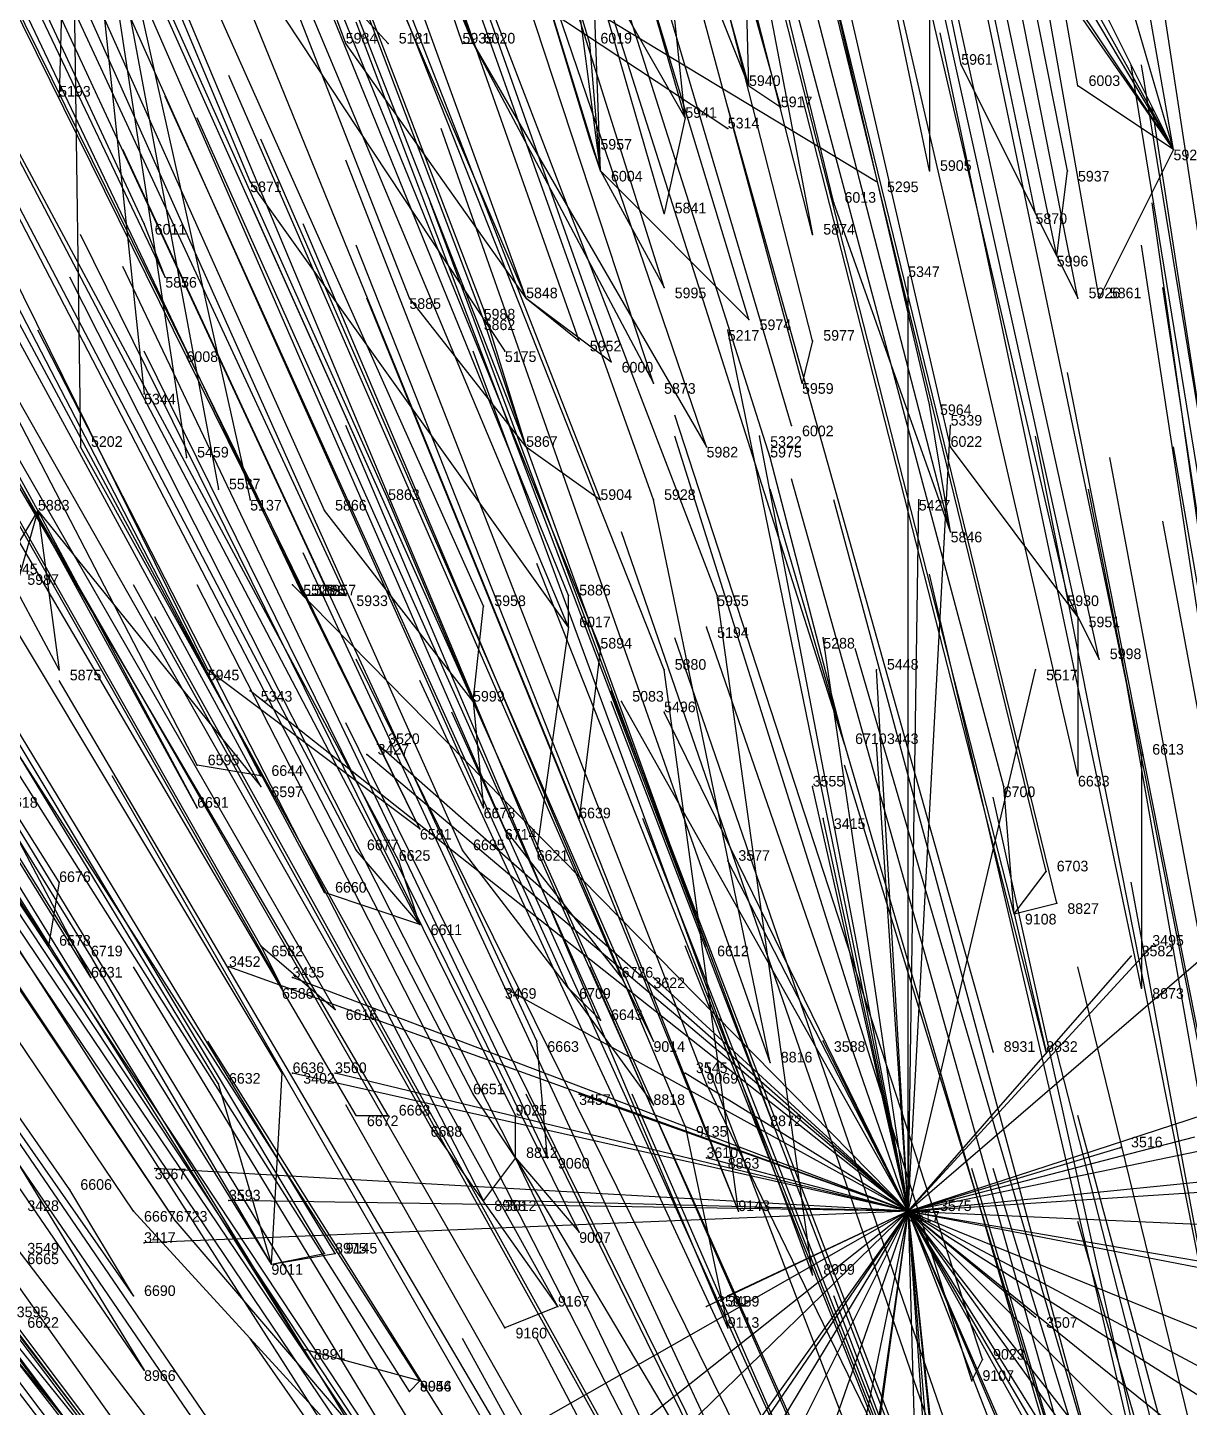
# Model space of a CAD drawing. Extents: x -0.5 to 0.59, y -0.5 to 0.59.
# Drawn here: x -0.155 to -0.0455, y 0.1925 to 0.3225 of the extents above; entities that cross this region are included whole.
import ezdxf

# ---------------------------------------------------------------- set-up
doc = ezdxf.new("R2010")
doc.units = 0
for name, color, linetype in [('Facilities', 3, 'CONTINUOUS'), ('Facilities_lines', 3, 'CONTINUOUS'), ('Normals', 1, 'CONTINUOUS'), ('Source_points', 5, 'CONTINUOUS'), ('Text', 3, 'CONTINUOUS')]:
    doc.layers.add(name, color=color, linetype=linetype)

msp = doc.modelspace()

# ---------------------------------------------------------------- linework, layer by layer
at = {"layer": 'Facilities', "color": 3}
for p in [(-0.113, 0.321, -0.851), (-0.087, 0.317, -0.823), (-0.093, 0.314, -0.82), (-0.047, 0.311, -0.786), (-0.101, 0.309, -0.812), (-0.058, 0.301, -0.767), (-0.142, 0.299, -0.828), (-0.108, 0.297, -0.791), (-0.081, 0.293, -0.76), (-0.083, 0.285, -0.741), (-0.108, 0.283, -0.759), (-0.154, 0.277, -0.793), (-0.068, 0.275, -0.707), (-0.125, 0.269, -0.741), (-0.056, 0.267, -0.681), (-0.104, 0.266, -0.714), (-0.101, 0.264, -0.708), (-0.113, 0.259, -0.707), (-0.078, 0.255, -0.667), (-0.05, 0.254, -0.648), (-0.133, 0.252, -0.712), (-0.118, 0.247, -0.684), (-0.152, 0.242, -0.716), (-0.118, 0.238, -0.663), (-0.062, 0.239, -0.617), (-0.133, 0.236, -0.677), (-0.099, 0.233, -0.633), (-0.104, 0.232, -0.635), (-0.085, 0.225, -0.602), (-0.064, 0.226, -0.587), (-0.124, 0.22, -0.631), (-0.085, 0.22, -0.589), (-0.093, 0.219, -0.594), (-0.109, 0.216, -0.605), (-0.106, 0.216, -0.601), (-0.088, 0.211, -0.573), (-0.072, 0.211, -1.25), (-0.141, 0.21, -0.634), (-0.132, 0.206, -0.612), (-0.081, 0.205, -0.551), (-0.145, 0.203, -0.624), (-0.105, 0.202, -0.57), (-0.118, 0.195, -0.569), (-0.066, 0.195, -0.515)]:
    msp.add_point(p, dxfattribs=at)
at = {"layer": 'Facilities_lines', "color": 3}
for p, q in [((-0.113, 0.321, -0.851), (-0.144, 0.397, -1.056)), ((-0.101, 0.309, -0.812), (-0.107, 0.355, -0.927)), ((-0.151, 0.354, -1.25), (-0.152, 0.316, -1.25)), ((-0.151, 0.354, -1.25), (-0.134, 0.278, -1.25)), ((-0.151, 0.354, -1.25), (-0.11, 0.292, -1.25)), ((-0.151, 0.354, -1.25), (-0.121, 0.321, -1.25)), ((-0.151, 0.354, -1.25), (-0.15, 0.283, -1.25)), ((-0.151, 0.354, -1.25), (-0.075, 0.308, -1.25)), ((-0.151, 0.354, -1.25), (-0.089, 0.313, -1.25)), ((-0.151, 0.354, -1.25), (-0.144, 0.288, -1.25)), ((-0.151, 0.354, -1.25), (-0.14, 0.282, -1.25)), ((-0.151, 0.354, -1.25), (-0.137, 0.279, -1.25)), ((-0.108, 0.297, -0.791), (-0.132, 0.353, -0.942)), ((-0.087, 0.317, -0.823), (-0.088, 0.353, -0.911)), ((-0.093, 0.314, -0.82), (-0.097, 0.352, -0.913)), ((-0.047, 0.311, -0.786), (-0.063, 0.338, -0.86)), ((-0.101, 0.309, -0.812), (-0.102, 0.337, -0.881)), ((-0.047, 0.311, -0.786), (-0.054, 0.335, -0.848)), ((-0.047, 0.311, -0.786), (-0.061, 0.332, -0.844)), ((-0.086, 0.329, -0.849), (-0.081, 0.303, -0.785)), ((-0.047, 0.311, -0.786), (-0.057, 0.329, -0.835)), ((-0.047, 0.311, -0.786), (-0.056, 0.329, -0.833)), ((-0.093, 0.314, -0.82), (-0.101, 0.328, -0.858)), ((-0.087, 0.317, -0.823), (-0.091, 0.327, -0.85)), ((-0.07, 0.325, -0.832), (-0.07, 0.309, -0.793)), ((-0.047, 0.311, -0.786), (-0.056, 0.324, -0.821)), ((-0.108, 0.297, -0.791), (-0.125, 0.321, -0.862)), ((-0.113, 0.321, -0.851), (-0.114, 0.321, -0.853)), ((-0.113, 0.321, -0.851), (-0.096, 0.289, -0.76)), ((-0.113, 0.321, -0.851), (-0.091, 0.283, -0.743)), ((-0.101, 0.309, -0.812), (-0.102, 0.321, -0.843)), ((-0.058, 0.301, -0.767), (-0.067, 0.319, -0.816)), ((-0.087, 0.317, -0.823), (-0.084, 0.315, -0.816)), ((-0.047, 0.311, -0.786), (-0.056, 0.317, -0.805)), ((-0.093, 0.314, -0.82), (-0.095, 0.305, -0.799)), ((-0.101, 0.309, -0.812), (-0.102, 0.312, -0.82)), ((-0.047, 0.311, -0.786), (-0.054, 0.297, -0.755)), ((-0.101, 0.309, -0.812), (-0.087, 0.295, -0.768)), ((-0.101, 0.309, -0.812), (-0.095, 0.298, -0.782)), ((-0.058, 0.301, -0.767), (-0.057, 0.309, -0.785)), ((-0.104, 0.266, -0.714), (-0.134, 0.308, -0.84)), ((-0.068, 0.275, -0.707), (-0.079, 0.306, -0.791)), ((-0.058, 0.301, -0.767), (-0.06, 0.305, -0.777)), ((-0.142, 0.299, -0.828), (-0.144, 0.304, -0.841)), ((-0.058, 0.301, -0.767), (-0.056, 0.297, -0.756)), ((-0.142, 0.299, -0.828), (-0.142, 0.299, -0.828)), ((-0.072, 0.211, -1.25), (-0.072, 0.299, -1.25)), ((-0.108, 0.283, -0.759), (-0.119, 0.297, -0.8)), ((-0.108, 0.297, -0.791), (-0.103, 0.293, -0.776)), ((-0.108, 0.297, -0.791), (-0.1, 0.291, -0.769)), ((-0.108, 0.283, -0.759), (-0.112, 0.296, -0.79)), ((-0.108, 0.283, -0.759), (-0.112, 0.295, -0.788)), ((-0.072, 0.211, -1.25), (-0.089, 0.294, -1.25)), ((-0.081, 0.293, -0.76), (-0.082, 0.289, -0.751)), ((-0.118, 0.247, -0.684), (-0.14, 0.292, -0.809)), ((-0.068, 0.275, -0.707), (-0.07, 0.287, -0.738)), ((-0.072, 0.211, -1.25), (-0.068, 0.285, -1.25)), ((-0.072, 0.211, -1.25), (-0.086, 0.284, -1.25)), ((-0.108, 0.283, -0.759), (-0.101, 0.278, -0.74)), ((-0.108, 0.283, -0.759), (-0.091, 0.236, -0.631)), ((-0.056, 0.267, -0.681), (-0.068, 0.283, -0.728)), ((-0.078, 0.255, -0.667), (-0.085, 0.282, -0.737)), ((-0.154, 0.277, -0.793), (-0.157, 0.272, -0.784)), ((-0.154, 0.277, -0.793), (-0.156, 0.27, -0.78)), ((-0.154, 0.277, -0.793), (-0.152, 0.262, -0.757)), ((-0.154, 0.277, -0.793), (-0.133, 0.251, -0.709)), ((-0.154, 0.277, -0.793), (-0.139, 0.249, -0.714)), ((-0.113, 0.259, -0.707), (-0.127, 0.277, -0.762)), ((-0.113, 0.259, -0.707), (-0.121, 0.278, -0.758)), ((-0.085, 0.225, -0.602), (-0.096, 0.278, -0.735)), ((-0.072, 0.211, -1.25), (-0.071, 0.278, -1.25)), ((-0.072, 0.211, -1.25), (-0.13, 0.27, -1.25)), ((-0.125, 0.269, -0.741), (-0.127, 0.27, -0.745)), ((-0.125, 0.269, -0.741), (-0.129, 0.269, -0.746)), ((-0.113, 0.259, -0.707), (-0.112, 0.268, -0.727)), ((-0.104, 0.266, -0.714), (-0.104, 0.269, -0.721)), ((-0.081, 0.205, -0.551), (-0.09, 0.269, -0.709)), ((-0.056, 0.267, -0.681), (-0.057, 0.269, -0.686)), ((-0.056, 0.267, -0.681), (-0.054, 0.263, -0.672)), ((-0.056, 0.267, -0.681), (-0.056, 0.252, -0.645)), ((-0.104, 0.266, -0.714), (-0.107, 0.245, -0.669)), ((-0.072, 0.211, -1.25), (-0.091, 0.266, -1.25)), ((-0.101, 0.264, -0.708), (-0.103, 0.248, -0.672)), ((-0.072, 0.211, -1.25), (-0.08, 0.265, -1.25)), ((-0.118, 0.247, -0.684), (-0.138, 0.262, -0.74)), ((-0.088, 0.211, -0.573), (-0.095, 0.262, -0.697)), ((-0.072, 0.211, -1.25), (-0.075, 0.262, -1.25)), ((-0.072, 0.211, -1.25), (-0.06, 0.262, -1.25)), ((-0.072, 0.211, -1.25), (-0.134, 0.26, -1.25)), ((-0.113, 0.259, -0.707), (-0.112, 0.249, -0.682)), ((-0.072, 0.211, -1.25), (-0.099, 0.259, -1.25)), ((-0.072, 0.211, -1.25), (-0.095, 0.258, -1.25)), ((-0.18, 0.255, -0.781), (-0.144, 0.196, -0.608)), ((-0.141, 0.21, -0.634), (-0.172, 0.256, -0.77)), ((-0.072, 0.211, -1.25), (-0.122, 0.255, -1.25)), ((-0.072, 0.211, -1.25), (-0.075, 0.255, -1.25)), ((-0.072, 0.211, -1.25), (-0.123, 0.254, -1.25)), ((-0.05, 0.254, -0.648), (-0.05, 0.232, -0.592)), ((-0.133, 0.252, -0.712), (-0.139, 0.253, -0.722)), ((-0.072, 0.211, -1.25), (-0.081, 0.251, -1.25)), ((-0.062, 0.239, -0.617), (-0.063, 0.251, -0.647)), ((-0.158, 0.25, -0.738), (-0.149, 0.233, -0.692)), ((-0.099, 0.233, -0.633), (-0.11, 0.247, -0.675)), ((-0.072, 0.211, -1.25), (-0.08, 0.248, -1.25)), ((-0.118, 0.238, -0.663), (-0.124, 0.245, -0.687)), ((-0.104, 0.232, -0.635), (-0.114, 0.245, -0.675)), ((-0.118, 0.238, -0.663), (-0.12, 0.244, -0.681)), ((-0.072, 0.211, -1.25), (-0.089, 0.244, -1.25)), ((-0.152, 0.242, -0.716), (-0.153, 0.236, -0.703)), ((-0.072, 0.211, -1.25), (-0.036, 0.242, -1.25)), ((-0.062, 0.239, -0.617), (-0.059, 0.243, -0.626)), ((-0.118, 0.238, -0.663), (-0.127, 0.241, -0.681)), ((-0.062, 0.239, -0.617), (-0.058, 0.24, -0.617)), ((-0.062, 0.239, -0.617), (-0.059, 0.226, -0.584)), ((-0.133, 0.236, -0.677), (-0.131, 0.232, -0.666)), ((-0.133, 0.236, -0.677), (-0.126, 0.23, -0.655)), ((-0.072, 0.211, -1.25), (-0.049, 0.236, -1.25)), ((-0.132, 0.206, -0.612), (-0.149, 0.235, -0.697)), ((-0.072, 0.211, -1.25), (-0.136, 0.234, -1.25)), ((-0.072, 0.211, -1.25), (-0.051, 0.235, -1.25)), ((-0.072, 0.211, -1.25), (-0.13, 0.233, -1.25)), ((-0.099, 0.233, -0.633), (-0.096, 0.227, -0.615)), ((-0.072, 0.211, -1.25), (-0.096, 0.233, -1.25)), ((-0.072, 0.211, -1.25), (-0.11, 0.232, -1.25)), ((-0.104, 0.232, -0.635), (-0.101, 0.229, -0.625)), ((-0.104, 0.232, -0.635), (-0.096, 0.221, -0.604)), ((-0.106, 0.216, -0.601), (-0.107, 0.227, -0.626)), ((-0.072, 0.211, -1.25), (-0.08, 0.227, -1.25)), ((-0.072, 0.211, -1.25), (-0.029, 0.225, -1.25)), ((-0.132, 0.206, -0.612), (-0.131, 0.224, -0.649)), ((-0.072, 0.211, -1.25), (-0.13, 0.224, -1.25)), ((-0.072, 0.211, -1.25), (-0.126, 0.224, -1.25)), ((-0.072, 0.211, -1.25), (-0.093, 0.224, -1.25)), ((-0.132, 0.206, -0.612), (-0.137, 0.223, -0.654)), ((-0.073, 0.186, -0.499), (-0.091, 0.223, -0.603)), ((-0.109, 0.216, -0.605), (-0.113, 0.222, -0.623)), ((-0.072, 0.211, -1.25), (-0.103, 0.222, -1.25)), ((-0.124, 0.22, -0.631), (-0.121, 0.22, -0.628)), ((-0.109, 0.216, -0.605), (-0.109, 0.22, -0.615)), ((-0.105, 0.202, -0.57), (-0.117, 0.219, -0.62)), ((-0.093, 0.219, -0.594), (-0.089, 0.2, -0.548)), ((-0.072, 0.211, -1.25), (-0.045, 0.218, -1.25)), ((-0.109, 0.216, -0.605), (-0.112, 0.212, -0.599)), ((-0.109, 0.216, -0.605), (-0.103, 0.209, -0.582)), ((-0.109, 0.216, -0.605), (-0.084, 0.174, -0.482)), ((-0.072, 0.211, -1.25), (-0.091, 0.216, -1.25)), ((-0.088, 0.211, -0.573), (-0.09, 0.216, -0.585)), ((-0.072, 0.211, -1.25), (-0.052, 0.217, -1.25)), ((-0.072, 0.211, -1.25), (-0.043, 0.217, -1.25)), ((-0.072, 0.211, -1.25), (-0.143, 0.215, -1.25)), ((-0.072, 0.211, -1.25), (-0.032, 0.215, -1.25)), ((-0.072, 0.211, -1.25), (-0.026, 0.214, -1.25)), ((-0.145, 0.203, -0.624), (-0.151, 0.213, -0.652)), ((-0.072, 0.211, -1.25), (-0.136, 0.212, -1.25)), ((-0.072, 0.211, -1.25), (-0.11, 0.212, -1.25)), ((-0.123, 0.187, -0.56), (-0.145, 0.211, -0.64)), ((-0.072, 0.211, -1.25), (-0.144, 0.208, -1.25)), ((-0.072, 0.211, -1.25), (-0.125, 0.169, -1.25)), ((-0.072, 0.211, -1.25), (-0.123, 0.182, -1.25)), ((-0.072, 0.211, -1.25), (-0.115, 0.148, -1.25)), ((-0.072, 0.211, -1.25), (-0.109, 0.105, -1.25)), ((-0.072, 0.211, -1.25), (-0.108, 0.176, -1.25)), ((-0.072, 0.211, -1.25), (-0.098, 0.168, -1.25)), ((-0.072, 0.211, -1.25), (-0.092, 0.183, -1.25)), ((-0.072, 0.211, -1.25), (-0.091, 0.202, -1.25)), ((-0.072, 0.211, -1.25), (-0.089, 0.203, -1.25)), ((-0.072, 0.211, -1.25), (-0.085, 0.148, -1.25)), ((-0.072, 0.211, -1.25), (-0.083, 0.189, -1.25)), ((-0.072, 0.211, -1.25), (-0.082, 0.138, -1.25)), ((-0.072, 0.211, -1.25), (-0.079, 0.177, -1.25)), ((-0.072, 0.211, -1.25), (-0.076, 0.183, -1.25)), ((-0.072, 0.211, -1.25), (-0.041, 0.168, -1.25)), ((-0.072, 0.211, -1.25), (-0.044, 0.166, -1.25)), ((-0.072, 0.211, -1.25), (-0.006, 0.208, -1.25)), ((-0.072, 0.211, -1.25), (-0.068, 0.153, -1.25)), ((-0.072, 0.211, -1.25), (-0.002, 0.199, -1.25)), ((-0.072, 0.211, -1.25), (-0.07, 0.138, -1.25)), ((-0.072, 0.211, -1.25), (-0.041, 0.205, -1.25)), ((-0.072, 0.211, -1.25), (-0.06, 0.201, -1.25)), ((-0.072, 0.211, -1.25), (-0.026, 0.152, -1.25)), ((-0.072, 0.211, -1.25), (-0.035, 0.124, -1.25)), ((-0.072, 0.211, -1.25), (-0.065, 0.142, -1.25)), ((-0.072, 0.211, -1.25), (-0.065, 0.126, -1.25)), ((-0.072, 0.211, -1.25), (-0.043, 0.136, -1.25)), ((-0.072, 0.211, -1.25), (-0.038, 0.153, -1.25)), ((-0.072, 0.211, -1.25), (-0.038, 0.133, -1.25)), ((-0.072, 0.211, -1.25), (-0.022, 0.121, -1.25)), ((-0.072, 0.211, -1.25), (-0.04, 0.198, -1.25)), ((-0.072, 0.211, -1.25), (-0.014, 0.18, -1.25)), ((-0.072, 0.211, -1.25), (-0.02, 0.178, -1.25)), ((-0.072, 0.211, -1.25), (-0.068, 0.173, -1.25)), ((-0.072, 0.211, -1.25), (-0.07, 0.211, -1.25)), ((-0.072, 0.211, -1.25), (-0.042, 0.181, -1.25)), ((-0.072, 0.211, -1.25), (0.006, 0.148, -1.25)), ((-0.141, 0.21, -0.634), (-0.123, 0.189, -0.564)), ((-0.132, 0.206, -0.612), (-0.127, 0.207, -0.608)), ((-0.132, 0.206, -0.612), (-0.126, 0.207, -0.606)), ((-0.105, 0.202, -0.57), (-0.11, 0.2, -0.569)), ((-0.118, 0.195, -0.569), (-0.129, 0.198, -0.59)), ((-0.066, 0.195, -0.515), (-0.065, 0.197, -0.518)), ((-0.118, 0.195, -0.569), (-0.119, 0.194, -0.57))]:
    msp.add_line(p, q, dxfattribs=at)
at = {"layer": 'Normals', "color": 1}
for p, q in [((-0.102, 0.321, -0.843), (-0.129, 0.41, -0.806)), ((-0.067, 0.319, -0.816), (-0.086, 0.41, -0.778)), ((-0.125, 0.321, -0.862), (-0.157, 0.409, -0.826)), ((-0.114, 0.321, -0.853), (-0.144, 0.409, -0.816)), ((-0.113, 0.321, -0.851), (-0.143, 0.409, -0.814)), ((-0.087, 0.317, -0.823), (-0.112, 0.407, -0.785)), ((-0.056, 0.317, -0.805), (-0.072, 0.408, -0.767)), ((-0.084, 0.315, -0.816), (-0.109, 0.405, -0.779)), ((-0.093, 0.314, -0.82), (-0.119, 0.404, -0.783)), ((-0.047, 0.311, -0.786), (-0.063, 0.402, -0.748)), ((-0.102, 0.312, -0.82), (-0.129, 0.401, -0.783)), ((-0.07, 0.309, -0.793), (-0.089, 0.4, -0.755)), ((-0.057, 0.309, -0.785), (-0.075, 0.4, -0.748)), ((-0.101, 0.309, -0.812), (-0.128, 0.397, -0.775)), ((-0.079, 0.306, -0.791), (-0.101, 0.396, -0.753)), ((-0.06, 0.305, -0.777), (-0.079, 0.396, -0.74)), ((-0.134, 0.308, -0.84), (-0.17, 0.394, -0.803)), ((-0.095, 0.305, -0.799), (-0.121, 0.395, -0.763)), ((-0.081, 0.303, -0.785), (-0.104, 0.393, -0.748)), ((-0.058, 0.301, -0.767), (-0.077, 0.392, -0.729)), ((-0.144, 0.304, -0.841), (-0.183, 0.388, -0.803)), ((-0.056, 0.297, -0.756), (-0.074, 0.388, -0.718)), ((-0.054, 0.297, -0.755), (-0.07, 0.388, -0.717)), ((-0.095, 0.298, -0.782), (-0.123, 0.387, -0.745)), ((-0.108, 0.297, -0.791), (-0.14, 0.385, -0.754)), ((-0.119, 0.297, -0.8), (-0.153, 0.384, -0.763)), ((-0.087, 0.295, -0.768), (-0.114, 0.384, -0.731)), ((-0.142, 0.299, -0.828), (-0.182, 0.383, -0.79)), ((-0.142, 0.299, -0.828), (-0.182, 0.383, -0.79)), ((-0.081, 0.293, -0.76), (-0.104, 0.383, -0.723)), ((-0.112, 0.295, -0.788), (-0.145, 0.382, -0.751)), ((-0.112, 0.296, -0.79), (-0.145, 0.382, -0.754)), ((-0.103, 0.293, -0.776), (-0.134, 0.381, -0.739)), ((-0.1, 0.291, -0.769), (-0.131, 0.379, -0.732)), ((-0.096, 0.289, -0.76), (-0.125, 0.377, -0.723)), ((-0.082, 0.289, -0.751), (-0.106, 0.378, -0.713)), ((-0.07, 0.287, -0.738), (-0.091, 0.377, -0.7)), ((-0.14, 0.292, -0.809), (-0.181, 0.375, -0.772)), ((-0.068, 0.283, -0.728), (-0.089, 0.374, -0.69)), ((-0.083, 0.285, -0.741), (-0.109, 0.373, -0.703)), ((-0.091, 0.283, -0.743), (-0.121, 0.371, -0.705)), ((-0.108, 0.283, -0.759), (-0.142, 0.37, -0.722)), ((-0.085, 0.282, -0.737), (-0.113, 0.37, -0.699)), ((-0.101, 0.278, -0.74), (-0.135, 0.365, -0.703)), ((-0.096, 0.278, -0.735), (-0.127, 0.365, -0.698)), ((-0.068, 0.275, -0.707), (-0.091, 0.364, -0.669)), ((-0.121, 0.278, -0.758), (-0.159, 0.363, -0.721)), ((-0.127, 0.277, -0.762), (-0.165, 0.362, -0.726)), ((-0.154, 0.277, -0.793), (-0.199, 0.359, -0.757)), ((-0.057, 0.269, -0.686), (-0.078, 0.359, -0.649)), ((-0.056, 0.267, -0.681), (-0.076, 0.357, -0.644)), ((-0.104, 0.269, -0.721), (-0.139, 0.355, -0.684)), ((-0.09, 0.269, -0.709), (-0.123, 0.355, -0.671)), ((-0.127, 0.27, -0.745), (-0.166, 0.354, -0.708)), ((-0.054, 0.263, -0.672), (-0.074, 0.354, -0.635)), ((-0.129, 0.269, -0.746), (-0.169, 0.353, -0.709)), ((-0.125, 0.269, -0.741), (-0.164, 0.353, -0.704)), ((-0.112, 0.268, -0.727), (-0.15, 0.353, -0.691)), ((-0.104, 0.266, -0.714), (-0.14, 0.352, -0.677)), ((-0.101, 0.264, -0.708), (-0.136, 0.35, -0.67)), ((-0.095, 0.262, -0.697), (-0.129, 0.348, -0.658)), ((-0.138, 0.262, -0.74), (-0.179, 0.345, -0.703)), ((-0.05, 0.254, -0.648), (-0.069, 0.345, -0.611)), ((-0.152, 0.262, -0.757), (-0.196, 0.344, -0.72)), ((-0.113, 0.259, -0.707), (-0.151, 0.344, -0.67)), ((-0.078, 0.255, -0.667), (-0.106, 0.343, -0.629)), ((-0.056, 0.252, -0.645), (-0.077, 0.343, -0.609)), ((-0.063, 0.251, -0.647), (-0.087, 0.341, -0.61)), ((-0.036, 0.246, -0.622), (-0.05, 0.338, -0.585)), ((-0.139, 0.253, -0.722), (-0.182, 0.336, -0.686)), ((-0.133, 0.252, -0.712), (-0.176, 0.335, -0.676)), ((-0.112, 0.249, -0.682), (-0.15, 0.334, -0.645)), ((-0.103, 0.248, -0.672), (-0.138, 0.334, -0.635)), ((-0.059, 0.243, -0.626), (-0.081, 0.333, -0.588)), ((-0.133, 0.251, -0.709), (-0.177, 0.332, -0.672)), ((-0.11, 0.247, -0.675), (-0.147, 0.332, -0.638)), ((-0.139, 0.249, -0.714), (-0.184, 0.331, -0.677)), ((-0.107, 0.245, -0.669), (-0.143, 0.331, -0.631)), ((-0.118, 0.247, -0.684), (-0.159, 0.33, -0.647)), ((-0.114, 0.245, -0.675), (-0.152, 0.33, -0.638)), ((-0.062, 0.239, -0.617), (-0.085, 0.329, -0.58)), ((-0.058, 0.24, -0.617), (-0.08, 0.33, -0.581)), ((-0.124, 0.245, -0.687), (-0.167, 0.327, -0.65)), ((-0.12, 0.244, -0.681), (-0.164, 0.326, -0.644)), ((-0.127, 0.241, -0.681), (-0.171, 0.323, -0.645)), ((-0.091, 0.236, -0.631), (-0.124, 0.323, -0.595)), ((-0.05, 0.232, -0.592), (-0.069, 0.322, -0.554)), ((-0.152, 0.242, -0.716), (-0.202, 0.321, -0.678)), ((-0.118, 0.238, -0.663), (-0.161, 0.32, -0.626)), ((-0.121, 0.321, -1.25), (-0.121, 0.321, -1.15)), ((-0.036, 0.227, -0.576), (-0.051, 0.319, -0.539)), ((-0.035, 0.227, -0.575), (-0.05, 0.319, -0.539)), ((-0.099, 0.233, -0.633), (-0.136, 0.318, -0.596)), ((-0.133, 0.236, -0.677), (-0.179, 0.317, -0.64)), ((-0.152, 0.316, -1.25), (-0.152, 0.316, -1.15)), ((-0.104, 0.232, -0.635), (-0.142, 0.316, -0.597)), ((-0.059, 0.226, -0.584), (-0.082, 0.316, -0.547)), ((-0.064, 0.226, -0.587), (-0.089, 0.315, -0.55)), ((-0.035, 0.224, -0.566), (-0.049, 0.315, -0.528)), ((-0.153, 0.236, -0.703), (-0.203, 0.314, -0.666)), ((-0.149, 0.235, -0.697), (-0.198, 0.314, -0.659)), ((-0.101, 0.229, -0.625), (-0.139, 0.314, -0.588)), ((-0.149, 0.233, -0.692), (-0.198, 0.312, -0.655)), ((-0.131, 0.232, -0.666), (-0.177, 0.313, -0.629)), ((-0.096, 0.227, -0.615), (-0.133, 0.312, -0.578)), ((-0.085, 0.225, -0.602), (-0.116, 0.313, -0.564)), ((-0.089, 0.313, -1.25), (-0.089, 0.313, -1.15)), ((-0.107, 0.227, -0.626), (-0.146, 0.311, -0.589)), ((-0.126, 0.23, -0.655), (-0.172, 0.31, -0.618)), ((-0.091, 0.223, -0.603), (-0.125, 0.31, -0.566)), ((-0.075, 0.308, -1.25), (-0.075, 0.308, -1.15)), ((-0.096, 0.221, -0.604), (-0.134, 0.306, -0.567)), ((-0.085, 0.22, -0.589), (-0.117, 0.306, -0.55)), ((-0.036, 0.214, -0.543), (-0.049, 0.306, -0.506)), ((-0.113, 0.222, -0.623), (-0.156, 0.305, -0.586)), ((-0.131, 0.224, -0.649), (-0.179, 0.304, -0.611)), ((-0.109, 0.22, -0.615), (-0.15, 0.303, -0.577)), ((-0.093, 0.219, -0.594), (-0.129, 0.304, -0.556)), ((-0.137, 0.223, -0.654), (-0.185, 0.302, -0.617)), ((-0.09, 0.216, -0.585), (-0.124, 0.302, -0.547)), ((-0.036, 0.21, -0.532), (-0.05, 0.302, -0.495)), ((-0.124, 0.22, -0.631), (-0.171, 0.3, -0.593)), ((-0.121, 0.22, -0.628), (-0.168, 0.3, -0.59)), ((-0.117, 0.219, -0.62), (-0.163, 0.3, -0.583)), ((-0.109, 0.216, -0.605), (-0.151, 0.299, -0.568)), ((-0.106, 0.216, -0.601), (-0.146, 0.3, -0.564)), ((-0.072, 0.299, -1.25), (-0.072, 0.299, -1.15)), ((-0.034, 0.206, -0.522), (-0.048, 0.298, -0.485)), ((-0.088, 0.211, -0.573), (-0.123, 0.297, -0.534)), ((-0.112, 0.212, -0.599), (-0.154, 0.294, -0.561)), ((-0.089, 0.294, -1.25), (-0.089, 0.294, -1.15)), ((-0.103, 0.209, -0.582), (-0.144, 0.292, -0.545)), ((-0.081, 0.205, -0.551), (-0.113, 0.292, -0.514)), ((-0.11, 0.292, -1.25), (-0.11, 0.292, -1.15)), ((-0.039, 0.199, -0.508), (-0.057, 0.29, -0.47)), ((-0.151, 0.213, -0.652), (-0.204, 0.289, -0.615)), ((-0.145, 0.211, -0.64), (-0.197, 0.288, -0.603)), ((-0.141, 0.21, -0.634), (-0.193, 0.288, -0.597)), ((-0.144, 0.288, -1.25), (-0.144, 0.288, -1.15)), ((-0.127, 0.207, -0.608), (-0.175, 0.287, -0.57)), ((-0.126, 0.207, -0.606), (-0.174, 0.286, -0.569)), ((-0.065, 0.197, -0.518), (-0.094, 0.286, -0.484)), ((-0.132, 0.206, -0.612), (-0.181, 0.285, -0.575)), ((-0.089, 0.2, -0.548), (-0.125, 0.285, -0.509)), ((-0.068, 0.285, -1.25), (-0.068, 0.285, -1.15)), ((-0.066, 0.195, -0.515), (-0.094, 0.284, -0.48)), ((-0.086, 0.284, -1.25), (-0.086, 0.284, -1.15)), ((-0.042, 0.193, -0.494), (-0.06, 0.284, -0.457)), ((-0.15, 0.283, -1.25), (-0.15, 0.283, -1.15)), ((-0.105, 0.202, -0.57), (-0.15, 0.283, -0.533)), ((-0.031, 0.191, -0.484), (-0.047, 0.283, -0.447)), ((-0.14, 0.282, -1.25), (-0.14, 0.282, -1.15)), ((-0.036, 0.191, -0.485), (-0.053, 0.282, -0.448)), ((-0.11, 0.2, -0.569), (-0.156, 0.28, -0.532)), ((-0.058, 0.191, -0.498), (-0.083, 0.28, -0.461)), ((-0.145, 0.203, -0.624), (-0.198, 0.279, -0.586)), ((-0.137, 0.279, -1.25), (-0.137, 0.279, -1.15)), ((-0.059, 0.19, -0.496), (-0.085, 0.279, -0.459)), ((-0.037, 0.188, -0.479), (-0.055, 0.279, -0.442)), ((-0.134, 0.278, -1.25), (-0.134, 0.278, -1.15)), ((-0.055, 0.189, -0.491), (-0.079, 0.278, -0.455)), ((-0.071, 0.278, -1.25), (-0.071, 0.278, -1.15)), ((-0.129, 0.198, -0.59), (-0.178, 0.276, -0.552)), ((-0.031, 0.184, -0.468), (-0.048, 0.276, -0.43)), ((-0.069, 0.188, -0.499), (-0.099, 0.275, -0.462)), ((-0.119, 0.194, -0.57), (-0.169, 0.273, -0.533)), ((-0.118, 0.195, -0.569), (-0.168, 0.273, -0.532)), ((-0.09, 0.189, -0.524), (-0.129, 0.273, -0.486)), ((-0.144, 0.196, -0.608), (-0.196, 0.272, -0.57)), ((-0.073, 0.186, -0.499), (-0.107, 0.272, -0.462)), ((-0.049, 0.181, -0.468), (-0.07, 0.271, -0.43)), ((-0.1, 0.189, -0.535), (-0.145, 0.27, -0.497)), ((-0.097, 0.188, -0.53), (-0.139, 0.27, -0.491)), ((-0.13, 0.27, -1.25), (-0.13, 0.27, -1.15)), ((-0.098, 0.186, -0.526), (-0.143, 0.267, -0.487)), ((-0.123, 0.189, -0.564), (-0.175, 0.266, -0.527)), ((-0.091, 0.266, -1.25), (-0.091, 0.266, -1.15)), ((-0.123, 0.187, -0.56), (-0.175, 0.264, -0.523)), ((-0.064, 0.178, -0.473), (-0.094, 0.265, -0.434)), ((-0.08, 0.265, -1.25), (-0.08, 0.265, -1.15)), ((-0.051, 0.175, -0.457), (-0.077, 0.264, -0.419)), ((-0.036, 0.173, -0.441), (-0.052, 0.264, -0.403)), ((-0.083, 0.18, -0.496), (-0.124, 0.263, -0.456)), ((-0.075, 0.262, -1.25), (-0.075, 0.262, -1.15)), ((-0.06, 0.262, -1.25), (-0.06, 0.262, -1.15)), ((-0.105, 0.181, -0.524), (-0.152, 0.261, -0.485)), ((-0.134, 0.26, -1.25), (-0.134, 0.26, -1.15)), ((-0.079, 0.177, -0.485), (-0.118, 0.261, -0.446)), ((-0.067, 0.174, -0.465), (-0.1, 0.26, -0.427)), ((-0.067, 0.173, -0.464), (-0.1, 0.259, -0.426)), ((-0.099, 0.259, -1.25), (-0.099, 0.259, -1.15)), ((-0.144, 0.184, -0.584), (-0.201, 0.258, -0.548)), ((-0.077, 0.174, -0.476), (-0.115, 0.258, -0.438)), ((-0.095, 0.258, -1.25), (-0.095, 0.258, -1.15)), ((-0.116, 0.18, -0.535), (-0.167, 0.257, -0.497)), ((-0.084, 0.174, -0.482), (-0.125, 0.257, -0.444)), ((-0.116, 0.179, -0.533), (-0.167, 0.256, -0.495)), ((-0.122, 0.255, -1.25), (-0.122, 0.255, -1.15)), ((-0.075, 0.255, -1.25), (-0.075, 0.255, -1.15)), ((-0.123, 0.254, -1.25), (-0.123, 0.254, -1.15)), ((-0.051, 0.165, -0.431), (-0.078, 0.253, -0.393)), ((-0.101, 0.172, -0.499), (-0.147, 0.252, -0.461)), ((-0.081, 0.251, -1.25), (-0.081, 0.251, -1.15)), ((-0.115, 0.172, -0.518), (-0.165, 0.25, -0.48)), ((-0.044, 0.16, -0.414), (-0.064, 0.25, -0.376)), ((-0.109, 0.17, -0.505), (-0.157, 0.249, -0.467)), ((-0.138, 0.175, -0.557), (-0.197, 0.247, -0.521)), ((-0.063, 0.161, -0.433), (-0.097, 0.248, -0.396)), ((-0.08, 0.248, -1.25), (-0.08, 0.248, -1.15)), ((-0.069, 0.16, -0.436), (-0.107, 0.245, -0.398)), ((-0.128, 0.171, -0.533), (-0.184, 0.244, -0.496)), ((-0.089, 0.244, -1.25), (-0.089, 0.244, -1.15)), ((-0.108, 0.164, -0.49), (-0.156, 0.242, -0.452)), ((-0.034, 0.15, -0.385), (-0.051, 0.242, -0.348)), ((-0.129, 0.165, -0.524), (-0.188, 0.238, -0.488)), ((-0.059, 0.15, -0.403), (-0.093, 0.236, -0.364)), ((-0.049, 0.236, -1.25), (-0.049, 0.236, -1.15)), ((-0.128, 0.161, -0.514), (-0.185, 0.234, -0.478)), ((-0.097, 0.155, -0.457), (-0.145, 0.234, -0.419)), ((-0.136, 0.234, -1.25), (-0.136, 0.234, -1.15)), ((-0.065, 0.15, -0.409), (-0.102, 0.234, -0.37)), ((-0.034, 0.144, -0.369), (-0.056, 0.234, -0.332)), ((-0.051, 0.235, -1.25), (-0.051, 0.235, -1.15)), ((-0.13, 0.233, -1.25), (-0.13, 0.233, -1.15)), ((-0.096, 0.233, -1.25), (-0.096, 0.233, -1.15)), ((-0.11, 0.232, -1.25), (-0.11, 0.232, -1.15)), ((-0.124, 0.157, -0.5), (-0.18, 0.231, -0.463)), ((-0.111, 0.152, -0.471), (-0.163, 0.228, -0.433)), ((-0.089, 0.149, -0.434), (-0.138, 0.227, -0.396)), ((-0.08, 0.227, -1.25), (-0.08, 0.227, -1.15)), ((-0.122, 0.153, -0.489), (-0.178, 0.226, -0.451)), ((-0.058, 0.139, -0.375), (-0.091, 0.225, -0.338)), ((-0.035, 0.136, -0.351), (-0.058, 0.226, -0.315)), ((-0.13, 0.224, -1.25), (-0.13, 0.224, -1.15)), ((-0.126, 0.224, -1.25), (-0.126, 0.224, -1.15)), ((-0.093, 0.224, -1.25), (-0.093, 0.224, -1.15)), ((-0.119, 0.148, -0.476), (-0.175, 0.223, -0.439)), ((-0.109, 0.147, -0.457), (-0.161, 0.223, -0.418)), ((-0.079, 0.14, -0.401), (-0.125, 0.221, -0.365)), ((-0.067, 0.138, -0.383), (-0.108, 0.222, -0.347)), ((-0.103, 0.222, -1.25), (-0.103, 0.222, -1.15)), ((-0.061, 0.137, -0.374), (-0.098, 0.222, -0.337)), ((-0.115, 0.146, -0.465), (-0.171, 0.22, -0.427)), ((-0.032, 0.131, -0.337), (-0.056, 0.22, -0.299)), ((-0.118, 0.145, -0.468), (-0.174, 0.219, -0.43)), ((-0.069, 0.133, -0.374), (-0.109, 0.216, -0.337)), ((-0.091, 0.216, -1.25), (-0.091, 0.216, -1.15)), ((-0.052, 0.217, -1.25), (-0.052, 0.217, -1.15)), ((-0.143, 0.215, -1.25), (-0.143, 0.215, -1.15)), ((-0.04, 0.128, -0.334), (-0.066, 0.215, -0.294)), ((-0.037, 0.127, -0.331), (-0.064, 0.215, -0.293)), ((-0.109, 0.138, -0.441), (-0.163, 0.214, -0.402)), ((-0.136, 0.212, -1.25), (-0.136, 0.212, -1.15)), ((-0.11, 0.212, -1.25), (-0.11, 0.212, -1.15)), ((-0.072, 0.211, -1.25), (-0.072, 0.211, -1.15)), ((-0.07, 0.211, -1.25), (-0.07, 0.211, -1.15)), ((-0.03, 0.12, -0.309), (-0.056, 0.21, -0.273)), ((-0.144, 0.208, -1.25), (-0.144, 0.208, -1.15)), ((-0.104, 0.131, -0.419), (-0.16, 0.205, -0.38)), ((-0.089, 0.203, -1.25), (-0.089, 0.203, -1.15)), ((-0.046, 0.116, -0.313), (-0.079, 0.203, -0.275)), ((-0.106, 0.129, -0.417), (-0.162, 0.202, -0.378)), ((-0.091, 0.202, -1.25), (-0.091, 0.202, -1.15)), ((-0.06, 0.201, -1.25), (-0.06, 0.201, -1.15)), ((-0.081, 0.123, -0.368), (-0.134, 0.199, -0.331)), ((-0.07, 0.119, -0.345), (-0.114, 0.199, -0.304)), ((-0.064, 0.117, -0.335), (-0.107, 0.199, -0.295))]:
    msp.add_line(p, q, dxfattribs=at)
at = {"layer": 'Source_points', "color": 5}
for p in [(-0.125, 0.321, -0.862), (-0.121, 0.321, -1.25), (-0.114, 0.321, -0.853), (-0.102, 0.321, -0.843), (-0.067, 0.319, -0.816), (-0.152, 0.316, -1.25), (-0.056, 0.317, -0.805), (-0.084, 0.315, -0.816), (-0.102, 0.312, -0.82), (-0.089, 0.313, -1.25), (-0.07, 0.309, -0.793), (-0.057, 0.309, -0.785), (-0.134, 0.308, -0.84), (-0.075, 0.308, -1.25), (-0.079, 0.306, -0.791), (-0.095, 0.305, -0.799), (-0.06, 0.305, -0.777), (-0.144, 0.304, -0.841), (-0.081, 0.303, -0.785), (-0.142, 0.299, -0.828), (-0.072, 0.299, -1.25), (-0.095, 0.298, -0.782), (-0.119, 0.297, -0.8), (-0.056, 0.297, -0.756), (-0.054, 0.297, -0.755), (-0.112, 0.296, -0.79), (-0.112, 0.295, -0.788), (-0.089, 0.294, -1.25), (-0.087, 0.295, -0.768), (-0.103, 0.293, -0.776), (-0.14, 0.292, -0.809), (-0.11, 0.292, -1.25), (-0.1, 0.291, -0.769), (-0.096, 0.289, -0.76), (-0.082, 0.289, -0.751), (-0.144, 0.288, -1.25), (-0.07, 0.287, -0.738), (-0.068, 0.285, -1.25), (-0.086, 0.284, -1.25), (-0.15, 0.283, -1.25), (-0.091, 0.283, -0.743), (-0.068, 0.283, -0.728), (-0.14, 0.282, -1.25), (-0.085, 0.282, -0.737), (-0.137, 0.279, -1.25), (-0.134, 0.278, -1.25), (-0.127, 0.277, -0.762), (-0.121, 0.278, -0.758), (-0.101, 0.278, -0.74), (-0.096, 0.278, -0.735), (-0.071, 0.278, -1.25), (-0.13, 0.27, -1.25), (-0.127, 0.27, -0.745), (-0.129, 0.269, -0.746), (-0.112, 0.268, -0.727), (-0.104, 0.269, -0.721), (-0.09, 0.269, -0.709), (-0.057, 0.269, -0.686), (-0.091, 0.266, -1.25), (-0.08, 0.265, -1.25), (-0.054, 0.263, -0.672), (-0.152, 0.262, -0.757), (-0.138, 0.262, -0.74), (-0.095, 0.262, -0.697), (-0.075, 0.262, -1.25), (-0.06, 0.262, -1.25), (-0.134, 0.26, -1.25), (-0.099, 0.259, -1.25), (-0.095, 0.258, -1.25), (-0.122, 0.255, -1.25), (-0.075, 0.255, -1.25), (-0.123, 0.254, -1.25), (-0.139, 0.253, -0.722), (-0.133, 0.251, -0.709), (-0.081, 0.251, -1.25), (-0.063, 0.251, -0.647), (-0.056, 0.252, -0.645), (-0.139, 0.249, -0.714), (-0.112, 0.249, -0.682), (-0.11, 0.247, -0.675), (-0.103, 0.248, -0.672), (-0.08, 0.248, -1.25), (-0.124, 0.245, -0.687), (-0.114, 0.245, -0.675), (-0.107, 0.245, -0.669), (-0.12, 0.244, -0.681), (-0.089, 0.244, -1.25), (-0.059, 0.243, -0.626), (-0.127, 0.241, -0.681), (-0.058, 0.24, -0.617), (-0.153, 0.236, -0.703), (-0.091, 0.236, -0.631), (-0.049, 0.236, -1.25), (-0.149, 0.235, -0.697), (-0.136, 0.234, -1.25), (-0.051, 0.235, -1.25), (-0.149, 0.233, -0.692), (-0.13, 0.233, -1.25), (-0.096, 0.233, -1.25), (-0.131, 0.232, -0.666), (-0.11, 0.232, -1.25), (-0.05, 0.232, -0.592), (-0.126, 0.23, -0.655), (-0.101, 0.229, -0.625), (-0.107, 0.227, -0.626), (-0.096, 0.227, -0.615), (-0.08, 0.227, -1.25), (-0.059, 0.226, -0.584), (-0.131, 0.224, -0.649), (-0.13, 0.224, -1.25), (-0.126, 0.224, -1.25), (-0.093, 0.224, -1.25), (-0.137, 0.223, -0.654), (-0.091, 0.223, -0.603), (-0.113, 0.222, -0.623), (-0.103, 0.222, -1.25), (-0.096, 0.221, -0.604), (-0.121, 0.22, -0.628), (-0.109, 0.22, -0.615), (-0.117, 0.219, -0.62), (-0.091, 0.216, -1.25), (-0.09, 0.216, -0.585), (-0.052, 0.217, -1.25), (-0.143, 0.215, -1.25), (-0.151, 0.213, -0.652), (-0.136, 0.212, -1.25), (-0.112, 0.212, -0.599), (-0.11, 0.212, -1.25), (-0.145, 0.211, -0.64), (-0.07, 0.211, -1.25), (-0.144, 0.208, -1.25), (-0.103, 0.209, -0.582), (-0.127, 0.207, -0.608), (-0.126, 0.207, -0.606), (-0.089, 0.203, -1.25), (-0.091, 0.202, -1.25), (-0.06, 0.201, -1.25), (-0.11, 0.2, -0.569), (-0.089, 0.2, -0.548), (-0.129, 0.198, -0.59), (-0.065, 0.197, -0.518), (-0.144, 0.196, -0.608), (-0.119, 0.194, -0.57)]:
    msp.add_point(p, dxfattribs=at)

# ---------------------------------------------------------------- texts
at = {"layer": 'Text', "color": 3}
for s, p in [('5984', (-0.125, 0.321, -0.862)), ('5181', (-0.12, 0.321, -1.25)), ('5935', (-0.114, 0.321, -0.853)), ('6020', (-0.112, 0.321, -0.851)), ('6019', (-0.101, 0.321, -0.843)), ('5961', (-0.067, 0.319, -0.816)), ('5940', (-0.087, 0.317, -0.823)), ('6003', (-0.055, 0.317, -0.805)), ('5193', (-0.152, 0.316, -1.25)), ('5917', (-0.084, 0.315, -0.816)), ('5941', (-0.093, 0.314, -0.82)), ('5314', (-0.089, 0.313, -1.25)), ('5957', (-0.101, 0.311, -0.82)), ('5920', (-0.047, 0.31, -0.786)), ('5905', (-0.069, 0.309, -0.793)), ('6004', (-0.1, 0.308, -0.812)), ('5937', (-0.056, 0.308, -0.785)), ('5871', (-0.134, 0.307, -0.84)), ('6013', (-0.078, 0.306, -0.791)), ('5295', (-0.074, 0.307, -1.25)), ('5841', (-0.094, 0.305, -0.799)), ('5870', (-0.06, 0.304, -0.777)), ('6011', (-0.143, 0.303, -0.841)), ('5874', (-0.08, 0.303, -0.785)), ('5996', (-0.058, 0.3, -0.767)), ('5876', (-0.142, 0.298, -0.828)), ('5856', (-0.142, 0.298, -0.828)), ('5347', (-0.072, 0.299, -1.25)), ('5848', (-0.108, 0.297, -0.791)), ('5995', (-0.094, 0.297, -0.782)), ('5926', (-0.055, 0.297, -0.756)), ('5861', (-0.053, 0.297, -0.755)), ('5885', (-0.119, 0.296, -0.8)), ('5988', (-0.112, 0.295, -0.79)), ('5862', (-0.112, 0.294, -0.788)), ('5217', (-0.089, 0.293, -1.25)), ('5974', (-0.086, 0.294, -0.768)), ('5977', (-0.08, 0.293, -0.76)), ('5952', (-0.102, 0.292, -0.776)), ('6008', (-0.14, 0.291, -0.809)), ('5175', (-0.11, 0.291, -1.25)), ('6000', (-0.099, 0.29, -0.769)), ('5873', (-0.095, 0.288, -0.76)), ('5959', (-0.082, 0.288, -0.751)), ('5344', (-0.144, 0.287, -1.25)), ('5964', (-0.069, 0.286, -0.738)), ('5339', (-0.068, 0.285, -1.25)), ('6002', (-0.082, 0.284, -0.741)), ('5202', (-0.149, 0.283, -1.25)), ('5867', (-0.108, 0.283, -0.759)), ('5322', (-0.085, 0.283, -1.25)), ('6022', (-0.068, 0.283, -0.728)), ('5459', (-0.139, 0.282, -1.25)), ('5982', (-0.091, 0.282, -0.743)), ('5975', (-0.085, 0.282, -0.737)), ('5537', (-0.136, 0.279, -1.25)), ('5863', (-0.121, 0.278, -0.758)), ('5904', (-0.101, 0.278, -0.74)), ('5928', (-0.095, 0.278, -0.735)), ('5883', (-0.154, 0.277, -0.793)), ('5137', (-0.134, 0.277, -1.25)), ('5866', (-0.126, 0.277, -0.762)), ('5427', (-0.071, 0.277, -1.25)), ('5846', (-0.068, 0.274, -0.707)), ('5845', (-0.157, 0.271, -0.784)), ('5987', (-0.155, 0.27, -0.78)), ('5508', (-0.129, 0.269, -1.25)), ('5896', (-0.128, 0.269, -0.746)), ('5857', (-0.127, 0.269, -0.745)), ('5886', (-0.103, 0.269, -0.721)), ('5933', (-0.124, 0.268, -0.741)), ('5958', (-0.111, 0.268, -0.727)), ('5955', (-0.09, 0.268, -0.709)), ('5930', (-0.057, 0.268, -0.686)), ('6017', (-0.103, 0.266, -0.714)), ('5951', (-0.055, 0.266, -0.681)), ('5194', (-0.09, 0.265, -1.25)), ('5894', (-0.101, 0.264, -0.708)), ('5288', (-0.08, 0.264, -1.25)), ('5998', (-0.053, 0.263, -0.672)), ('5880', (-0.094, 0.262, -0.697)), ('5448', (-0.074, 0.262, -1.25)), ('5875', (-0.151, 0.261, -0.757)), ('5945', (-0.138, 0.261, -0.74)), ('5517', (-0.059, 0.261, -1.25)), ('5343', (-0.133, 0.259, -1.25)), ('5999', (-0.113, 0.259, -0.707)), ('5083', (-0.098, 0.259, -1.25)), ('5496', (-0.095, 0.258, -1.25)), ('3427', (-0.122, 0.254, -1.25)), ('3520', (-0.121, 0.255, -1.25)), ('6710', (-0.077, 0.255, -0.667)), ('3443', (-0.074, 0.255, -1.25)), ('6613', (-0.049, 0.254, -0.648)), ('6595', (-0.138, 0.253, -0.722)), ('6644', (-0.132, 0.252, -0.712)), ('6597', (-0.132, 0.25, -0.709)), ('3555', (-0.081, 0.251, -1.25)), ('6700', (-0.063, 0.25, -0.647)), ('6633', (-0.056, 0.251, -0.645)), ('6618', (-0.157, 0.249, -0.738)), ('6691', (-0.139, 0.249, -0.714)), ('6678', (-0.112, 0.248, -0.682)), ('6639', (-0.103, 0.248, -0.672)), ('6581', (-0.118, 0.246, -0.684)), ('6714', (-0.11, 0.246, -0.675)), ('3415', (-0.079, 0.247, -1.25)), ('6677', (-0.123, 0.245, -0.687)), ('6685', (-0.113, 0.245, -0.675)), ('6625', (-0.12, 0.244, -0.681)), ('6621', (-0.107, 0.244, -0.669)), ('3577', (-0.088, 0.244, -1.25)), ('6703', (-0.058, 0.243, -0.626)), ('6676', (-0.152, 0.242, -0.716)), ('6660', (-0.126, 0.241, -0.681)), ('8827', (-0.057, 0.239, -0.617)), ('6611', (-0.117, 0.237, -0.663)), ('9108', (-0.061, 0.238, -0.617)), ('6578', (-0.152, 0.236, -0.703)), ('3495', (-0.049, 0.236, -1.25)), ('6719', (-0.149, 0.235, -0.697)), ('6582', (-0.132, 0.235, -0.677)), ('6612', (-0.09, 0.235, -0.631)), ('3582', (-0.05, 0.235, -1.25)), ('6631', (-0.149, 0.233, -0.692)), ('3452', (-0.136, 0.234, -1.25)), ('3435', (-0.13, 0.233, -1.25)), ('6726', (-0.099, 0.233, -0.633)), ('3622', (-0.096, 0.232, -1.25)), ('6586', (-0.131, 0.231, -0.666)), ('3469', (-0.11, 0.231, -1.25)), ('6709', (-0.103, 0.231, -0.635)), ('8873', (-0.049, 0.231, -0.592)), ('6616', (-0.125, 0.229, -0.655)), ('6643', (-0.1, 0.229, -0.625)), ('6663', (-0.106, 0.226, -0.626)), ('9014', (-0.096, 0.226, -0.615)), ('3588', (-0.079, 0.226, -1.25)), ('8931', (-0.063, 0.226, -0.587)), ('8832', (-0.059, 0.226, -0.584)), ('6636', (-0.13, 0.224, -0.649)), ('3560', (-0.126, 0.224, -1.25)), ('3545', (-0.092, 0.224, -1.25)), ('8816', (-0.084, 0.225, -0.602)), ('6632', (-0.136, 0.223, -0.654)), ('3402', (-0.129, 0.223, -1.25)), ('9069', (-0.091, 0.223, -0.603)), ('6651', (-0.113, 0.222, -0.623)), ('6668', (-0.12, 0.22, -0.628)), ('9025', (-0.109, 0.22, -0.615)), ('3457', (-0.103, 0.221, -1.25)), ('8818', (-0.096, 0.221, -0.604)), ('6672', (-0.123, 0.219, -0.631)), ('8872', (-0.085, 0.219, -0.589)), ('6688', (-0.117, 0.218, -0.62)), ('9135', (-0.092, 0.218, -0.594)), ('3516', (-0.051, 0.217, -1.25)), ('8812', (-0.108, 0.216, -0.605)), ('9060', (-0.105, 0.215, -0.601)), ('3610', (-0.091, 0.216, -1.25)), ('8863', (-0.089, 0.215, -0.585)), ('3567', (-0.143, 0.214, -1.25)), ('6606', (-0.15, 0.213, -0.652)), ('3428', (-0.155, 0.211, -1.25)), ('3593', (-0.136, 0.212, -1.25)), ('8958', (-0.111, 0.211, -0.599)), ('3612', (-0.11, 0.211, -1.25)), ('9143', (-0.088, 0.211, -0.573)), ('3575', (-0.069, 0.211, -1.25)), ('6667', (-0.144, 0.21, -0.64)), ('6723', (-0.141, 0.21, -0.634)), ('3617', (-0.072, 0.21, -1.25)), ('3549', (-0.155, 0.207, -1.25)), ('3417', (-0.144, 0.208, -1.25)), ('8975', (-0.126, 0.207, -0.608)), ('9145', (-0.125, 0.207, -0.606)), ('9007', (-0.103, 0.208, -0.582)), ('6665', (-0.155, 0.206, -0.646)), ('9011', (-0.132, 0.205, -0.612)), ('8999', (-0.08, 0.205, -0.551)), ('6690', (-0.144, 0.203, -0.624)), ('9167', (-0.105, 0.202, -0.57)), ('3591', (-0.09, 0.202, -1.25)), ('3489', (-0.089, 0.202, -1.25)), ('3595', (-0.156, 0.201, -1.25)), ('6622', (-0.155, 0.2, -0.634)), ('9113', (-0.089, 0.2, -0.548)), ('3507', (-0.059, 0.2, -1.25)), ('9160', (-0.109, 0.199, -0.569)), ('8891', (-0.128, 0.197, -0.59)), ('9023', (-0.064, 0.197, -0.518)), ('8966', (-0.144, 0.195, -0.608)), ('9044', (-0.118, 0.194, -0.569)), ('8956', (-0.118, 0.194, -0.57)), ('9107', (-0.065, 0.195, -0.515))]:
    msp.add_text(s, height=0.001, dxfattribs=at).set_placement(p)

doc.saveas('drawing.dxf')
